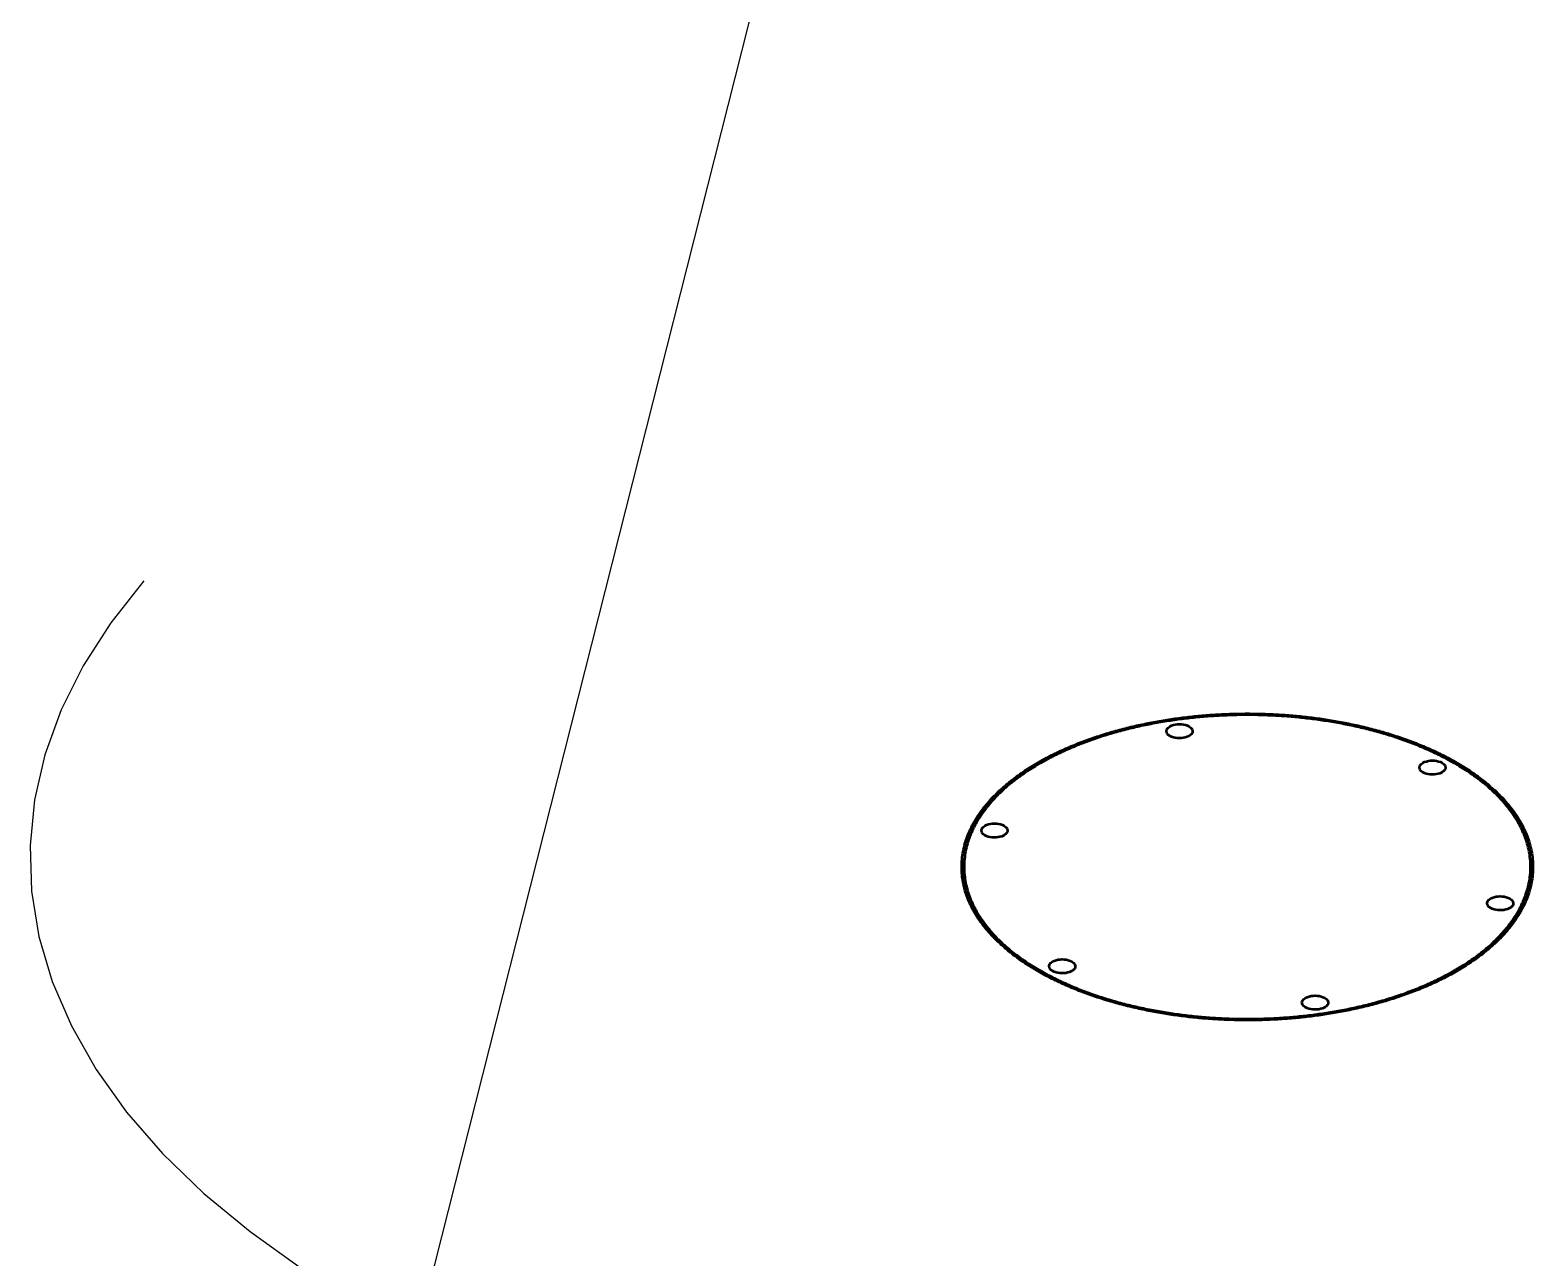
# Model space of a CAD drawing. Header units: millimetres. Extents: x 0 to 841, y 0 to 594.
# Drawn here: x 260.9 to 353, y 320.6 to 395.8 of the extents above; entities that cross this region are included whole.
import ezdxf

# ---------------------------------------------------------------- set-up
doc = ezdxf.new("R2010")
doc.units = ezdxf.units.MM
doc.layers.add('COTA', color=7, linetype='CONTINUOUS', lineweight=25)
doc.layers.add('VIS', color=7, linetype='CONTINUOUS', lineweight=50)

msp = doc.modelspace()

# ---------------------------------------------------------------- linework, layer by layer
at = {"layer": 'COTA'}
msp.add_line((284.625, 315.852), (324.625, 473.967), dxfattribs=at)
msp.add_lwpolyline([(267.892, 362.07), (265.857, 359.496), (264.162, 356.853), (262.814, 354.153), (261.821, 351.409), (261.186, 348.634), (260.914, 345.842), (261.005, 343.047), (261.458, 340.262), (262.273, 337.501), (263.444, 334.777), (264.967, 332.104), (266.833, 329.494), (269.033, 326.961), (271.557, 324.516), (274.393, 322.171), (277.527, 319.938)], dxfattribs=at)
at = {"layer": 'VIS'}
for points in [[(317.999, 344.528), (318.001, 344.648), (318.005, 344.768), (318.012, 344.888), (318.022, 345.008), (318.035, 345.127), (318.05, 345.246), (318.069, 345.365), (318.09, 345.483), (318.113, 345.6), (318.14, 345.718), (318.169, 345.834), (318.201, 345.95), (318.235, 346.065), (318.271, 346.179), (318.31, 346.293), (318.352, 346.405), (318.396, 346.517), (318.442, 346.628), (318.49, 346.738), (318.54, 346.847), (318.593, 346.955), (318.647, 347.062), (318.704, 347.168), (318.762, 347.273), (318.822, 347.376), (318.885, 347.479), (318.948, 347.581), (319.014, 347.681), (319.081, 347.781), (319.15, 347.879), (319.22, 347.976), (319.292, 348.073), (319.365, 348.168), (319.44, 348.262), (319.516, 348.355), (319.593, 348.446), (319.672, 348.537), (319.752, 348.627), (319.833, 348.715), (319.915, 348.803), (319.998, 348.889), (320.083, 348.975), (320.168, 349.059), (320.255, 349.142), (320.342, 349.225), (320.43, 349.306), (320.52, 349.386), (320.61, 349.465), (320.701, 349.544), (320.793, 349.621), (320.885, 349.697), (320.979, 349.773), (321.073, 349.847), (321.168, 349.92), (321.263, 349.993), (321.36, 350.065), (321.457, 350.135), (321.554, 350.205), (321.653, 350.274), (321.752, 350.342), (321.851, 350.409), (321.951, 350.476), (322.052, 350.541), (322.153, 350.606), (322.255, 350.669), (322.357, 350.732), (322.459, 350.795), (322.563, 350.856), (322.666, 350.917), (322.77, 350.976), (322.875, 351.035), (322.98, 351.093), (323.085, 351.151), (323.191, 351.208), (323.297, 351.264), (323.404, 351.319), (323.511, 351.373), (323.618, 351.427), (323.726, 351.48), (323.834, 351.532), (323.942, 351.584), (324.051, 351.635), (324.16, 351.685), (324.269, 351.735), (324.379, 351.783), (324.489, 351.832), (324.599, 351.879), (324.71, 351.926), (324.821, 351.972), (324.932, 352.018), (325.043, 352.063), (325.155, 352.107), (325.266, 352.151), (325.378, 352.194), (325.491, 352.236), (325.603, 352.278), (325.716, 352.319), (325.829, 352.359), (325.942, 352.399), (326.056, 352.439), (326.169, 352.477), (326.283, 352.516), (326.397, 352.553), (326.511, 352.59), (326.626, 352.627), (326.74, 352.663), (326.855, 352.698), (326.97, 352.733), (327.085, 352.767), (327.2, 352.8), (327.316, 352.834), (327.431, 352.866), (327.547, 352.898), (327.663, 352.929), (327.779, 352.96), (327.895, 352.991), (328.011, 353.021), (328.127, 353.05), (328.244, 353.079), (328.361, 353.107), (328.477, 353.135), (328.594, 353.162), (328.711, 353.189), (328.829, 353.215), (328.946, 353.241), (329.063, 353.266), (329.181, 353.29), (329.298, 353.315), (329.416, 353.338), (329.534, 353.361), (329.652, 353.384), (329.77, 353.406), (329.888, 353.428), (330.006, 353.449), (330.124, 353.47), (330.242, 353.49), (330.361, 353.51), (330.479, 353.529), (330.598, 353.548), (330.716, 353.567), (330.835, 353.584), (330.954, 353.602), (331.073, 353.619), (331.192, 353.635), (331.311, 353.651), (331.43, 353.667), (331.549, 353.682), (331.668, 353.696), (331.787, 353.71), (331.906, 353.724), (332.026, 353.737), (332.145, 353.75), (332.264, 353.762), (332.384, 353.774), (332.503, 353.786), (332.623, 353.796), (332.742, 353.807), (332.862, 353.817), (332.982, 353.827), (333.101, 353.836), (333.221, 353.844), (333.341, 353.853), (333.461, 353.86), (333.58, 353.868), (333.7, 353.875), (333.82, 353.881), (333.94, 353.887), (334.06, 353.892), (334.18, 353.898), (334.3, 353.902), (334.42, 353.906), (334.54, 353.91), (334.66, 353.914), (334.78, 353.916), (334.9, 353.919), (335.02, 353.921), (335.14, 353.922), (335.26, 353.923), (335.38, 353.924), (335.5, 353.924), (335.62, 353.924), (335.74, 353.923), (335.86, 353.922), (335.98, 353.921), (336.1, 353.919), (336.22, 353.916), (336.34, 353.914), (336.46, 353.91), (336.58, 353.906), (336.7, 353.902), (336.82, 353.898), (336.94, 353.892), (337.06, 353.887), (337.18, 353.881), (337.3, 353.875), (337.42, 353.868), (337.539, 353.86), (337.659, 353.853), (337.779, 353.844), (337.899, 353.836), (338.018, 353.827), (338.138, 353.817), (338.258, 353.807), (338.377, 353.796), (338.497, 353.786), (338.616, 353.774), (338.736, 353.762), (338.855, 353.75), (338.974, 353.737), (339.094, 353.724), (339.213, 353.71), (339.332, 353.696), (339.451, 353.682), (339.57, 353.667), (339.689, 353.651), (339.808, 353.635), (339.927, 353.619), (340.046, 353.602), (340.165, 353.584), (340.284, 353.567), (340.402, 353.548), (340.521, 353.529), (340.639, 353.51), (340.758, 353.49), (340.876, 353.47), (340.994, 353.449), (341.112, 353.428), (341.231, 353.406), (341.348, 353.384), (341.466, 353.361), (341.584, 353.338), (341.702, 353.315), (341.819, 353.29), (341.937, 353.266), (342.054, 353.241), (342.171, 353.215), (342.289, 353.189), (342.406, 353.162), (342.523, 353.135), (342.639, 353.107), (342.756, 353.079), (342.873, 353.05), (342.989, 353.021), (343.105, 352.991), (343.221, 352.96), (343.337, 352.929), (343.453, 352.898), (343.569, 352.866), (343.684, 352.834), (343.8, 352.8), (343.915, 352.767), (344.03, 352.733), (344.145, 352.698), (344.26, 352.663), (344.374, 352.627), (344.489, 352.59), (344.603, 352.553), (344.717, 352.516), (344.831, 352.477), (344.944, 352.439), (345.058, 352.399), (345.171, 352.359), (345.284, 352.319), (345.397, 352.278), (345.509, 352.236), (345.622, 352.194), (345.734, 352.151), (345.845, 352.107), (345.957, 352.063), (346.068, 352.018), (346.179, 351.972), (346.29, 351.926), (346.401, 351.879), (346.511, 351.832), (346.621, 351.783), (346.731, 351.735), (346.84, 351.685), (346.949, 351.635), (347.058, 351.584), (347.166, 351.532), (347.274, 351.48), (347.382, 351.427), (347.489, 351.373), (347.596, 351.319), (347.703, 351.264), (347.809, 351.208), (347.915, 351.151), (348.02, 351.093), (348.125, 351.035), (348.23, 350.976), (348.334, 350.917), (348.437, 350.856), (348.541, 350.795), (348.643, 350.732), (348.745, 350.669), (348.847, 350.606), (348.948, 350.541), (349.049, 350.476), (349.149, 350.409), (349.248, 350.342), (349.347, 350.274), (349.446, 350.205), (349.543, 350.135), (349.64, 350.065), (349.737, 349.993), (349.832, 349.92), (349.927, 349.847), (350.021, 349.773), (350.115, 349.697), (350.207, 349.621), (350.299, 349.544), (350.39, 349.465), (350.48, 349.386), (350.57, 349.306), (350.658, 349.225), (350.745, 349.142), (350.832, 349.059), (350.917, 348.975), (351.002, 348.889), (351.085, 348.803), (351.167, 348.715), (351.248, 348.627), (351.328, 348.537), (351.407, 348.446), (351.484, 348.355), (351.56, 348.262), (351.635, 348.168), (351.708, 348.073), (351.78, 347.976), (351.85, 347.879), (351.919, 347.781), (351.986, 347.681), (352.052, 347.581), (352.115, 347.479), (352.178, 347.376), (352.238, 347.273), (352.296, 347.168), (352.353, 347.062), (352.407, 346.955), (352.46, 346.847), (352.51, 346.738), (352.558, 346.628), (352.604, 346.517), (352.648, 346.405), (352.69, 346.293), (352.729, 346.179), (352.765, 346.065), (352.799, 345.95), (352.831, 345.834), (352.86, 345.718), (352.887, 345.6), (352.91, 345.483), (352.931, 345.365), (352.95, 345.246), (352.965, 345.127), (352.978, 345.008), (352.988, 344.888), (352.995, 344.768), (352.999, 344.648), (353.001, 344.528)], [(352.855, 344.528), (352.854, 344.648), (352.849, 344.768), (352.842, 344.888), (352.832, 345.008), (352.819, 345.127), (352.803, 345.246), (352.785, 345.365), (352.764, 345.483), (352.74, 345.6), (352.713, 345.717), (352.684, 345.834), (352.652, 345.95), (352.618, 346.065), (352.581, 346.179), (352.541, 346.292), (352.499, 346.405), (352.455, 346.516), (352.409, 346.627), (352.36, 346.737), (352.31, 346.846), (352.257, 346.953), (352.202, 347.06), (352.145, 347.166), (352.086, 347.271), (352.026, 347.374), (351.963, 347.477), (351.899, 347.578), (351.833, 347.678), (351.766, 347.778), (351.696, 347.876), (351.626, 347.973), (351.553, 348.069), (351.48, 348.163), (351.405, 348.257), (351.328, 348.35), (351.251, 348.441), (351.172, 348.531), (351.091, 348.621), (351.01, 348.709), (350.927, 348.796), (350.844, 348.882), (350.759, 348.967), (350.673, 349.051), (350.586, 349.134), (350.499, 349.216), (350.41, 349.297), (350.32, 349.377), (350.23, 349.456), (350.139, 349.533), (350.046, 349.61), (349.953, 349.686), (349.86, 349.761), (349.765, 349.835), (349.67, 349.908), (349.574, 349.98), (349.477, 350.052), (349.38, 350.122), (349.282, 350.191), (349.183, 350.26), (349.084, 350.327), (348.984, 350.394), (348.884, 350.46), (348.783, 350.525), (348.682, 350.589), (348.58, 350.653), (348.477, 350.715), (348.374, 350.777), (348.271, 350.838), (348.167, 350.898), (348.063, 350.957), (347.958, 351.016), (347.853, 351.073), (347.747, 351.13), (347.641, 351.187), (347.534, 351.242), (347.428, 351.297), (347.32, 351.351), (347.213, 351.404), (347.105, 351.457), (346.997, 351.508), (346.888, 351.56), (346.779, 351.61), (346.67, 351.66), (346.56, 351.709), (346.45, 351.757), (346.34, 351.805), (346.23, 351.852), (346.119, 351.898), (346.008, 351.944), (345.897, 351.989), (345.785, 352.033), (345.673, 352.077), (345.561, 352.12), (345.449, 352.163), (345.337, 352.205), (345.224, 352.246), (345.111, 352.287), (344.998, 352.327), (344.885, 352.366), (344.771, 352.405), (344.657, 352.443), (344.543, 352.481), (344.429, 352.518), (344.315, 352.555), (344.2, 352.591), (344.085, 352.626), (343.971, 352.661), (343.856, 352.695), (343.74, 352.729), (343.625, 352.762), (343.509, 352.794), (343.394, 352.826), (343.278, 352.858), (343.162, 352.889), (343.046, 352.919), (342.929, 352.949), (342.813, 352.978), (342.697, 353.007), (342.58, 353.035), (342.463, 353.063), (342.346, 353.09), (342.229, 353.117), (342.112, 353.143), (341.995, 353.169), (341.877, 353.194), (341.76, 353.219), (341.642, 353.243), (341.525, 353.267), (341.407, 353.29), (341.289, 353.312), (341.171, 353.335), (341.053, 353.356), (340.935, 353.377), (340.816, 353.398), (340.698, 353.418), (340.58, 353.438), (340.461, 353.457), (340.343, 353.476), (340.224, 353.494), (340.105, 353.512), (339.987, 353.529), (339.868, 353.546), (339.749, 353.562), (339.63, 353.578), (339.511, 353.594), (339.392, 353.609), (339.272, 353.623), (339.153, 353.637), (339.034, 353.651), (338.915, 353.664), (338.795, 353.677), (338.676, 353.689), (338.556, 353.7), (338.437, 353.712), (338.317, 353.722), (338.198, 353.733), (338.078, 353.743), (337.958, 353.752), (337.839, 353.761), (337.719, 353.77), (337.599, 353.778), (337.479, 353.785), (337.36, 353.792), (337.24, 353.799), (337.12, 353.805), (337, 353.811), (336.88, 353.817), (336.76, 353.821), (336.64, 353.826), (336.52, 353.83), (336.4, 353.833), (336.28, 353.837), (336.16, 353.839), (336.04, 353.842), (335.92, 353.843), (335.8, 353.845), (335.68, 353.846), (335.56, 353.846), (335.44, 353.846), (335.32, 353.846), (335.2, 353.845), (335.08, 353.843), (334.96, 353.842), (334.84, 353.839), (334.72, 353.837), (334.6, 353.833), (334.48, 353.83), (334.36, 353.826), (334.24, 353.821), (334.12, 353.817), (334, 353.811), (333.88, 353.805), (333.76, 353.799), (333.64, 353.792), (333.521, 353.785), (333.401, 353.778), (333.281, 353.77), (333.161, 353.761), (333.042, 353.752), (332.922, 353.743), (332.802, 353.733), (332.683, 353.722), (332.563, 353.712), (332.444, 353.7), (332.324, 353.689), (332.205, 353.677), (332.085, 353.664), (331.966, 353.651), (331.847, 353.637), (331.728, 353.623), (331.608, 353.609), (331.489, 353.594), (331.37, 353.578), (331.251, 353.562), (331.132, 353.546), (331.013, 353.529), (330.895, 353.512), (330.776, 353.494), (330.657, 353.476), (330.539, 353.457), (330.42, 353.438), (330.302, 353.418), (330.184, 353.398), (330.065, 353.377), (329.947, 353.356), (329.829, 353.335), (329.711, 353.312), (329.593, 353.29), (329.475, 353.267), (329.358, 353.243), (329.24, 353.219), (329.123, 353.194), (329.005, 353.169), (328.888, 353.143), (328.771, 353.117), (328.654, 353.09), (328.537, 353.063), (328.42, 353.035), (328.303, 353.007), (328.187, 352.978), (328.071, 352.949), (327.954, 352.919), (327.838, 352.889), (327.722, 352.858), (327.606, 352.826), (327.491, 352.794), (327.375, 352.762), (327.26, 352.729), (327.144, 352.695), (327.029, 352.661), (326.915, 352.626), (326.8, 352.591), (326.685, 352.555), (326.571, 352.518), (326.457, 352.481), (326.343, 352.443), (326.229, 352.405), (326.115, 352.366), (326.002, 352.327), (325.889, 352.287), (325.776, 352.246), (325.663, 352.205), (325.551, 352.163), (325.439, 352.12), (325.327, 352.077), (325.215, 352.033), (325.103, 351.989), (324.992, 351.944), (324.881, 351.898), (324.77, 351.852), (324.66, 351.805), (324.55, 351.757), (324.44, 351.709), (324.33, 351.66), (324.221, 351.61), (324.112, 351.56), (324.003, 351.508), (323.895, 351.457), (323.787, 351.404), (323.68, 351.351), (323.572, 351.297), (323.466, 351.242), (323.359, 351.187), (323.253, 351.13), (323.147, 351.073), (323.042, 351.016), (322.937, 350.957), (322.833, 350.898), (322.729, 350.838), (322.626, 350.777), (322.523, 350.715), (322.42, 350.653), (322.318, 350.589), (322.217, 350.525), (322.116, 350.46), (322.016, 350.394), (321.916, 350.327), (321.817, 350.26), (321.718, 350.191), (321.62, 350.122), (321.523, 350.052), (321.426, 349.98), (321.33, 349.908), (321.235, 349.835), (321.14, 349.761), (321.047, 349.686), (320.954, 349.61), (320.861, 349.533), (320.77, 349.456), (320.68, 349.377), (320.59, 349.297), (320.501, 349.216), (320.414, 349.134), (320.327, 349.051), (320.241, 348.967), (320.156, 348.882), (320.073, 348.796), (319.99, 348.709), (319.909, 348.621), (319.828, 348.531), (319.749, 348.441), (319.672, 348.35), (319.595, 348.257), (319.52, 348.163), (319.447, 348.069), (319.374, 347.973), (319.304, 347.876), (319.234, 347.778), (319.167, 347.678), (319.101, 347.578), (319.037, 347.477), (318.974, 347.374), (318.914, 347.271), (318.855, 347.166), (318.798, 347.06), (318.743, 346.953), (318.69, 346.846), (318.64, 346.737), (318.591, 346.627), (318.545, 346.516), (318.501, 346.405), (318.459, 346.292), (318.419, 346.179), (318.382, 346.065), (318.348, 345.95), (318.316, 345.834), (318.287, 345.717), (318.26, 345.6), (318.236, 345.483), (318.215, 345.365), (318.197, 345.246), (318.181, 345.127), (318.168, 345.008), (318.158, 344.888), (318.151, 344.768), (318.146, 344.648), (318.145, 344.528)], [(330.546, 352.848), (330.577, 352.966), (330.653, 353.063), (330.753, 353.136), (330.864, 353.191), (330.981, 353.231), (331.101, 353.258), (331.224, 353.273), (331.348, 353.279), (331.472, 353.273), (331.594, 353.258), (331.715, 353.231), (331.832, 353.191), (331.943, 353.136), (332.043, 353.063), (332.119, 352.966), (332.15, 352.848)], [(331.915, 352.543), (331.804, 352.494), (331.689, 352.458), (331.57, 352.434), (331.449, 352.421), (331.328, 352.417), (331.207, 352.424), (331.087, 352.441), (330.969, 352.468), (330.854, 352.508), (330.746, 352.563), (330.65, 352.636), (330.576, 352.731), (330.546, 352.848)], [(332.15, 352.848), (332.14, 352.781), (332.114, 352.72), (332.074, 352.665), (332.027, 352.618), (331.973, 352.578), (331.915, 352.543)], [(346.042, 350.619), (346.073, 350.737), (346.149, 350.834), (346.248, 350.907), (346.359, 350.962), (346.477, 351.001), (346.597, 351.028), (346.72, 351.044), (346.844, 351.049), (346.967, 351.044), (347.09, 351.028), (347.211, 351.001), (347.328, 350.962), (347.439, 350.907), (347.538, 350.834), (347.615, 350.737), (347.646, 350.619)], [(347.411, 350.314), (347.3, 350.265), (347.184, 350.229), (347.066, 350.205), (346.945, 350.191), (346.824, 350.188), (346.703, 350.195), (346.583, 350.211), (346.465, 350.239), (346.35, 350.279), (346.242, 350.334), (346.145, 350.407), (346.071, 350.502), (346.042, 350.619)], [(347.646, 350.619), (347.636, 350.552), (347.61, 350.491), (347.57, 350.436), (347.522, 350.389), (347.469, 350.349), (347.411, 350.314)], [(319.202, 346.757), (319.233, 346.876), (319.309, 346.973), (319.409, 347.046), (319.52, 347.101), (319.637, 347.14), (319.758, 347.167), (319.881, 347.183), (320.004, 347.188), (320.128, 347.183), (320.251, 347.167), (320.371, 347.14), (320.489, 347.101), (320.599, 347.046), (320.699, 346.973), (320.775, 346.876), (320.806, 346.757)], [(320.571, 346.453), (320.461, 346.403), (320.345, 346.368), (320.226, 346.344), (320.105, 346.33), (319.984, 346.327), (319.863, 346.333), (319.743, 346.35), (319.625, 346.378), (319.511, 346.418), (319.402, 346.473), (319.306, 346.546), (319.232, 346.641), (319.202, 346.757)], [(320.806, 346.757), (320.797, 346.691), (320.77, 346.629), (320.731, 346.575), (320.683, 346.528), (320.629, 346.487), (320.571, 346.453)], [(347.875, 337.884), (347.769, 337.828), (347.662, 337.772), (347.555, 337.717), (347.448, 337.662), (347.34, 337.609), (347.232, 337.556), (347.124, 337.504), (347.015, 337.452), (346.906, 337.402), (346.796, 337.352), (346.687, 337.302), (346.577, 337.254), (346.466, 337.206), (346.356, 337.158), (346.245, 337.112), (346.134, 337.066), (346.022, 337.02), (345.911, 336.975), (345.799, 336.931), (345.687, 336.888), (345.574, 336.845), (345.462, 336.803), (345.349, 336.761), (345.236, 336.72), (345.122, 336.68), (345.009, 336.64), (344.895, 336.601), (344.781, 336.562), (344.667, 336.524), (344.553, 336.487), (344.438, 336.45), (344.323, 336.414), (344.209, 336.378), (344.093, 336.343), (343.978, 336.308), (343.863, 336.274), (343.747, 336.241), (343.632, 336.208), (343.516, 336.176), (343.4, 336.144), (343.283, 336.112), (343.167, 336.082), (343.051, 336.052), (342.934, 336.022), (342.817, 335.993), (342.701, 335.964), (342.584, 335.936), (342.466, 335.909), (342.349, 335.882), (342.232, 335.855), (342.114, 335.829), (341.997, 335.804), (341.879, 335.779), (341.761, 335.754), (341.644, 335.73), (341.526, 335.707), (341.407, 335.684), (341.289, 335.661), (341.171, 335.639), (341.053, 335.618), (340.934, 335.597), (340.816, 335.576), (340.697, 335.556), (340.578, 335.536), (340.46, 335.517), (340.341, 335.499), (340.222, 335.481), (340.103, 335.463), (339.984, 335.446), (339.865, 335.429), (339.745, 335.413), (339.626, 335.397), (339.507, 335.382), (339.387, 335.367), (339.268, 335.352), (339.148, 335.339), (339.029, 335.325), (338.909, 335.312), (338.79, 335.3), (338.67, 335.287), (338.55, 335.276), (338.43, 335.265), (338.311, 335.254), (338.191, 335.244), (338.071, 335.234), (337.951, 335.225), (337.831, 335.216), (337.711, 335.207), (337.591, 335.199), (337.471, 335.192), (337.351, 335.185), (337.231, 335.178), (337.11, 335.172), (336.99, 335.166), (336.87, 335.161), (336.75, 335.156), (336.63, 335.152), (336.509, 335.148), (336.389, 335.144), (336.269, 335.141), (336.149, 335.139), (336.028, 335.136), (335.908, 335.135), (335.788, 335.133), (335.668, 335.132), (335.547, 335.132), (335.427, 335.132), (335.307, 335.133), (335.186, 335.134), (335.066, 335.135), (334.946, 335.137), (334.825, 335.139), (334.705, 335.142), (334.585, 335.145), (334.465, 335.149), (334.344, 335.153), (334.224, 335.157), (334.104, 335.162), (333.984, 335.167), (333.864, 335.173), (333.744, 335.18), (333.623, 335.186), (333.503, 335.193), (333.383, 335.201), (333.263, 335.209), (333.143, 335.218), (333.023, 335.227), (332.903, 335.236), (332.783, 335.246), (332.664, 335.256), (332.544, 335.267), (332.424, 335.278), (332.304, 335.29), (332.185, 335.302), (332.065, 335.315), (331.945, 335.328), (331.826, 335.341), (331.706, 335.355), (331.587, 335.37), (331.468, 335.385), (331.348, 335.4), (331.229, 335.416), (331.11, 335.433), (330.991, 335.449), (330.872, 335.467), (330.753, 335.484), (330.634, 335.503), (330.515, 335.521), (330.396, 335.541), (330.277, 335.56), (330.159, 335.58), (330.04, 335.601), (329.922, 335.622), (329.804, 335.644), (329.685, 335.666), (329.567, 335.688), (329.449, 335.712), (329.331, 335.735), (329.213, 335.759), (329.095, 335.784), (328.978, 335.809), (328.86, 335.835), (328.743, 335.861), (328.626, 335.887), (328.508, 335.914), (328.391, 335.942), (328.274, 335.97), (328.157, 335.999), (328.041, 336.028), (327.924, 336.058), (327.808, 336.088), (327.692, 336.119), (327.575, 336.151), (327.459, 336.182), (327.344, 336.215), (327.228, 336.248), (327.112, 336.282), (326.997, 336.316), (326.882, 336.35), (326.767, 336.386), (326.652, 336.421), (326.537, 336.458), (326.423, 336.495), (326.308, 336.532), (326.194, 336.57), (326.08, 336.609), (325.967, 336.648), (325.853, 336.688), (325.74, 336.729), (325.627, 336.77), (325.514, 336.812), (325.402, 336.854), (325.289, 336.897), (325.177, 336.941), (325.065, 336.985), (324.954, 337.03), (324.842, 337.075), (324.731, 337.122), (324.62, 337.168), (324.51, 337.216), (324.4, 337.264), (324.29, 337.313), (324.18, 337.362), (324.071, 337.413), (323.962, 337.463), (323.853, 337.515), (323.745, 337.567), (323.637, 337.62), (323.529, 337.674), (323.422, 337.729), (323.315, 337.784), (323.208, 337.84), (323.102, 337.896), (322.997, 337.954), (322.891, 338.012), (322.786, 338.071), (322.682, 338.131), (322.578, 338.191), (322.475, 338.253), (322.372, 338.315), (322.269, 338.378), (322.167, 338.442), (322.066, 338.506), (321.965, 338.572), (321.864, 338.638), (321.765, 338.705), (321.665, 338.774), (321.567, 338.842), (321.469, 338.912), (321.372, 338.983), (321.275, 339.055), (321.179, 339.127), (321.084, 339.201), (320.989, 339.275), (320.896, 339.351), (320.803, 339.427), (320.711, 339.504), (320.619, 339.583), (320.529, 339.662), (320.439, 339.742), (320.351, 339.824), (320.263, 339.906), (320.176, 339.99), (320.09, 340.074), (320.006, 340.159), (319.922, 340.246), (319.84, 340.334), (319.758, 340.422), (319.678, 340.512), (319.599, 340.603), (319.522, 340.695), (319.446, 340.788), (319.371, 340.882), (319.297, 340.977), (319.225, 341.073), (319.154, 341.171), (319.085, 341.269), (319.018, 341.369), (318.952, 341.47), (318.888, 341.571), (318.826, 341.674), (318.765, 341.778), (318.707, 341.883), (318.65, 341.99), (318.595, 342.097), (318.543, 342.205), (318.492, 342.314), (318.444, 342.424), (318.397, 342.535), (318.353, 342.647), (318.312, 342.76), (318.273, 342.874), (318.236, 342.988), (318.201, 343.104), (318.17, 343.22), (318.14, 343.336), (318.114, 343.454), (318.09, 343.572), (318.069, 343.69), (318.05, 343.809), (318.035, 343.928), (318.022, 344.048), (318.012, 344.168), (318.005, 344.288), (318.001, 344.408), (317.999, 344.528)], [(318.151, 344.78), (318.123, 344.658), (318.097, 344.534), (318.074, 344.411), (318.054, 344.286), (318.037, 344.161), (318.023, 344.036)], [(318.145, 344.528), (318.146, 344.408), (318.151, 344.288), (318.158, 344.168), (318.168, 344.048), (318.181, 343.929), (318.197, 343.81), (318.215, 343.691), (318.236, 343.573), (318.26, 343.455), (318.287, 343.338), (318.316, 343.222), (318.348, 343.106), (318.383, 342.991), (318.42, 342.876), (318.459, 342.763), (318.501, 342.65), (318.545, 342.539), (318.592, 342.428), (318.64, 342.318), (318.691, 342.209), (318.744, 342.101), (318.799, 341.994), (318.856, 341.889), (318.915, 341.784), (318.976, 341.68), (319.038, 341.578), (319.102, 341.476), (319.168, 341.376), (319.236, 341.276), (319.305, 341.178), (319.376, 341.081), (319.448, 340.985), (319.522, 340.89), (319.597, 340.797), (319.674, 340.704), (319.752, 340.613), (319.831, 340.522), (319.911, 340.433), (319.993, 340.345), (320.075, 340.257), (320.159, 340.171), (320.244, 340.086), (320.33, 340.002), (320.417, 339.919), (320.505, 339.837), (320.593, 339.756), (320.683, 339.677), (320.774, 339.598), (320.865, 339.52), (320.958, 339.443), (321.051, 339.367), (321.145, 339.292), (321.239, 339.218), (321.334, 339.145), (321.431, 339.073), (321.527, 339.002), (321.625, 338.931), (321.723, 338.862), (321.822, 338.793), (321.921, 338.726), (322.021, 338.659), (322.121, 338.593), (322.222, 338.528), (322.324, 338.464), (322.426, 338.4), (322.528, 338.338), (322.631, 338.276), (322.735, 338.215), (322.839, 338.155), (322.944, 338.096), (323.048, 338.037), (323.154, 337.98), (323.26, 337.923), (323.366, 337.866), (323.472, 337.811), (323.579, 337.756), (323.687, 337.702), (323.794, 337.649), (323.902, 337.596), (324.011, 337.545), (324.119, 337.493), (324.228, 337.443), (324.338, 337.393), (324.447, 337.344), (324.557, 337.296), (324.668, 337.248), (324.778, 337.201), (324.889, 337.155), (325, 337.109), (325.112, 337.064), (325.223, 337.02), (325.335, 336.976), (325.447, 336.933), (325.56, 336.89), (325.672, 336.848), (325.785, 336.807), (325.898, 336.766), (326.011, 336.726), (326.125, 336.687), (326.238, 336.648), (326.352, 336.61), (326.466, 336.572), (326.581, 336.535), (326.695, 336.499), (326.81, 336.463), (326.925, 336.427), (327.04, 336.393), (327.155, 336.358), (327.27, 336.325), (327.386, 336.292), (327.501, 336.259), (327.617, 336.227), (327.733, 336.196), (327.849, 336.165), (327.965, 336.134), (328.082, 336.104), (328.198, 336.075), (328.315, 336.046), (328.432, 336.018), (328.549, 335.99), (328.666, 335.963), (328.783, 335.937), (328.9, 335.91), (329.017, 335.885), (329.135, 335.86), (329.252, 335.835), (329.37, 335.811), (329.488, 335.787), (329.606, 335.764), (329.724, 335.742), (329.842, 335.719), (329.96, 335.698), (330.078, 335.677), (330.197, 335.656), (330.315, 335.636), (330.434, 335.616), (330.552, 335.597), (330.671, 335.578), (330.79, 335.56), (330.909, 335.542), (331.027, 335.525), (331.146, 335.508), (331.265, 335.492), (331.384, 335.476), (331.504, 335.461), (331.623, 335.446), (331.742, 335.431), (331.861, 335.417), (331.981, 335.404), (332.1, 335.391), (332.22, 335.378), (332.339, 335.366), (332.459, 335.355), (332.578, 335.343), (332.698, 335.333), (332.818, 335.322), (332.938, 335.312), (333.057, 335.303), (333.177, 335.294), (333.297, 335.286), (333.417, 335.278), (333.537, 335.27), (333.657, 335.263), (333.777, 335.256), (333.897, 335.25), (334.017, 335.244), (334.137, 335.239), (334.257, 335.234), (334.377, 335.23), (334.497, 335.226), (334.617, 335.222), (334.737, 335.219), (334.857, 335.217), (334.977, 335.215), (335.097, 335.213), (335.217, 335.212), (335.338, 335.211), (335.458, 335.21), (335.578, 335.21), (335.698, 335.211), (335.818, 335.212), (335.938, 335.213), (336.058, 335.215), (336.179, 335.217), (336.299, 335.22), (336.419, 335.223), (336.539, 335.227), (336.659, 335.231), (336.779, 335.236), (336.899, 335.241), (337.019, 335.246), (337.139, 335.252), (337.259, 335.258), (337.379, 335.265), (337.499, 335.272), (337.619, 335.28), (337.739, 335.288), (337.858, 335.297), (337.978, 335.306), (338.098, 335.315), (338.218, 335.325), (338.337, 335.336), (338.457, 335.347), (338.577, 335.358), (338.696, 335.37), (338.816, 335.382), (338.935, 335.395), (339.055, 335.408), (339.174, 335.422), (339.293, 335.436), (339.413, 335.45), (339.532, 335.465), (339.651, 335.481), (339.77, 335.497), (339.889, 335.513), (340.008, 335.53), (340.127, 335.548), (340.246, 335.565), (340.364, 335.584), (340.483, 335.603), (340.602, 335.622), (340.72, 335.642), (340.838, 335.662), (340.957, 335.683), (341.075, 335.704), (341.193, 335.726), (341.311, 335.748), (341.429, 335.771), (341.547, 335.794), (341.665, 335.818), (341.782, 335.842), (341.9, 335.867), (342.017, 335.892), (342.135, 335.918), (342.252, 335.944), (342.369, 335.971), (342.486, 335.999), (342.603, 336.026), (342.72, 336.055), (342.836, 336.084), (342.953, 336.113), (343.069, 336.143), (343.185, 336.174), (343.301, 336.205), (343.417, 336.236), (343.533, 336.269), (343.649, 336.301), (343.764, 336.335), (343.879, 336.368), (343.994, 336.403), (344.109, 336.438), (344.224, 336.473), (344.339, 336.509), (344.453, 336.546), (344.567, 336.583), (344.681, 336.621), (344.795, 336.66), (344.909, 336.699), (345.022, 336.738), (345.136, 336.778), (345.249, 336.819), (345.361, 336.861), (345.474, 336.903), (345.586, 336.945), (345.698, 336.989), (345.81, 337.033), (345.922, 337.077), (346.033, 337.123), (346.144, 337.168), (346.255, 337.215), (346.365, 337.262), (346.475, 337.31), (346.585, 337.359), (346.695, 337.408), (346.804, 337.458), (346.913, 337.509), (347.022, 337.56), (347.13, 337.612), (347.238, 337.665), (347.345, 337.718), (347.453, 337.772), (347.559, 337.827), (347.666, 337.883), (347.772, 337.939)], [(318.145, 344.528), (318.145, 343.544)], [(347.772, 337.939), (347.879, 337.997), (347.985, 338.056), (348.091, 338.115), (348.196, 338.175), (348.301, 338.236), (348.405, 338.298), (348.509, 338.361), (348.613, 338.424), (348.715, 338.488), (348.818, 338.554), (348.92, 338.62), (349.021, 338.686), (349.121, 338.754), (349.221, 338.823), (349.321, 338.892), (349.419, 338.963), (349.518, 339.034), (349.615, 339.107), (349.712, 339.18), (349.808, 339.254), (349.903, 339.329), (349.997, 339.406), (350.091, 339.483), (350.183, 339.561), (350.275, 339.64), (350.366, 339.72), (350.456, 339.802), (350.546, 339.884), (350.634, 339.967), (350.721, 340.052), (350.807, 340.137), (350.892, 340.224), (350.976, 340.311), (351.059, 340.4), (351.14, 340.49), (351.221, 340.581), (351.3, 340.673), (351.377, 340.766), (351.454, 340.86), (351.529, 340.956), (351.602, 341.052), (351.674, 341.15), (351.744, 341.249), (351.813, 341.348), (351.88, 341.45), (351.946, 341.552), (352.009, 341.655), (352.071, 341.759), (352.131, 341.865), (352.189, 341.971), (352.245, 342.079), (352.299, 342.188), (352.35, 342.298), (352.4, 342.408), (352.447, 342.52), (352.492, 342.633), (352.535, 342.746), (352.575, 342.861), (352.613, 342.976), (352.648, 343.092), (352.68, 343.209), (352.71, 343.327), (352.737, 343.445), (352.762, 343.564), (352.784, 343.683), (352.802, 343.803), (352.818, 343.923), (352.832, 344.044), (352.842, 344.165), (352.849, 344.286), (352.854, 344.407), (352.855, 344.528)], [(353.001, 344.528), (352.999, 344.408), (352.995, 344.287), (352.988, 344.167), (352.978, 344.046), (352.965, 343.926), (352.949, 343.807), (352.931, 343.687), (352.909, 343.569), (352.885, 343.45), (352.859, 343.333), (352.829, 343.216), (352.797, 343.099), (352.763, 342.984), (352.726, 342.869), (352.686, 342.755), (352.645, 342.642), (352.6, 342.53), (352.554, 342.418), (352.505, 342.308), (352.454, 342.198), (352.401, 342.09), (352.346, 341.983), (352.289, 341.876), (352.23, 341.771), (352.17, 341.667), (352.107, 341.564), (352.043, 341.462), (351.976, 341.361), (351.909, 341.261), (351.839, 341.162), (351.768, 341.065), (351.696, 340.968), (351.622, 340.873), (351.547, 340.778), (351.47, 340.685), (351.392, 340.593), (351.313, 340.502), (351.232, 340.412), (351.151, 340.323), (351.068, 340.236), (350.984, 340.149), (350.899, 340.063), (350.813, 339.979), (350.726, 339.895), (350.638, 339.813), (350.549, 339.732), (350.459, 339.651), (350.368, 339.572), (350.276, 339.493), (350.184, 339.416), (350.09, 339.339), (349.996, 339.264), (349.901, 339.189), (349.806, 339.116), (349.709, 339.043), (349.612, 338.971), (349.515, 338.901), (349.416, 338.831), (349.317, 338.762), (349.218, 338.693), (349.118, 338.626), (349.017, 338.56), (348.916, 338.494), (348.814, 338.43), (348.711, 338.366), (348.608, 338.303), (348.505, 338.241), (348.401, 338.179), (348.297, 338.119), (348.192, 338.059), (348.087, 338), (347.981, 337.942), (347.875, 337.884)], [(352.977, 344.036), (352.963, 344.161), (352.946, 344.286), (352.926, 344.411), (352.903, 344.534), (352.877, 344.658), (352.849, 344.78)], [(352.855, 344.528), (352.855, 343.544)], [(318.145, 343.544), (318.145, 343.502), (318.146, 343.46), (318.147, 343.418), (318.148, 343.376), (318.149, 343.334), (318.151, 343.292)], [(352.849, 343.292), (352.851, 343.334), (352.852, 343.376), (352.853, 343.418), (352.854, 343.46), (352.855, 343.502), (352.855, 343.544)], [(350.194, 342.299), (350.225, 342.418), (350.301, 342.514), (350.401, 342.588), (350.511, 342.642), (350.629, 342.682), (350.749, 342.709), (350.872, 342.724), (350.996, 342.73), (351.119, 342.724), (351.242, 342.709), (351.363, 342.682), (351.48, 342.642), (351.591, 342.588), (351.691, 342.514), (351.767, 342.418), (351.798, 342.299)], [(351.563, 341.994), (351.452, 341.945), (351.337, 341.909), (351.218, 341.885), (351.097, 341.872), (350.976, 341.868), (350.855, 341.875), (350.735, 341.892), (350.617, 341.919), (350.502, 341.959), (350.394, 342.014), (350.297, 342.087), (350.224, 342.183), (350.194, 342.299)], [(351.798, 342.299), (351.788, 342.233), (351.762, 342.171), (351.722, 342.117), (351.674, 342.069), (351.621, 342.029), (351.563, 341.994)], [(323.354, 338.438), (323.385, 338.556), (323.462, 338.653), (323.561, 338.726), (323.672, 338.781), (323.789, 338.821), (323.91, 338.848), (324.033, 338.863), (324.156, 338.868), (324.28, 338.863), (324.403, 338.848), (324.523, 338.821), (324.641, 338.781), (324.752, 338.726), (324.851, 338.653), (324.927, 338.556), (324.958, 338.438)], [(324.723, 338.133), (324.613, 338.084), (324.497, 338.048), (324.378, 338.024), (324.258, 338.011), (324.136, 338.007), (324.015, 338.014), (323.895, 338.031), (323.777, 338.058), (323.663, 338.098), (323.555, 338.153), (323.458, 338.226), (323.384, 338.321), (323.354, 338.438)], [(324.958, 338.438), (324.949, 338.371), (324.922, 338.31), (324.883, 338.255), (324.835, 338.208), (324.781, 338.168), (324.723, 338.133)], [(338.85, 336.209), (338.881, 336.327), (338.957, 336.424), (339.057, 336.497), (339.168, 336.552), (339.285, 336.591), (339.406, 336.618), (339.528, 336.634), (339.652, 336.639), (339.776, 336.634), (339.899, 336.618), (340.019, 336.591), (340.136, 336.552), (340.247, 336.497), (340.347, 336.424), (340.423, 336.327), (340.454, 336.209)], [(340.219, 335.904), (340.109, 335.854), (339.993, 335.819), (339.874, 335.795), (339.753, 335.781), (339.632, 335.778), (339.511, 335.785), (339.391, 335.801), (339.273, 335.829), (339.159, 335.869), (339.05, 335.924), (338.954, 335.997), (338.88, 336.092), (338.85, 336.209)], [(340.454, 336.209), (340.445, 336.142), (340.418, 336.081), (340.379, 336.026), (340.331, 335.979), (340.277, 335.939), (340.219, 335.904)]]:
    msp.add_lwpolyline(points, dxfattribs=at)

doc.saveas('drawing.dxf')
